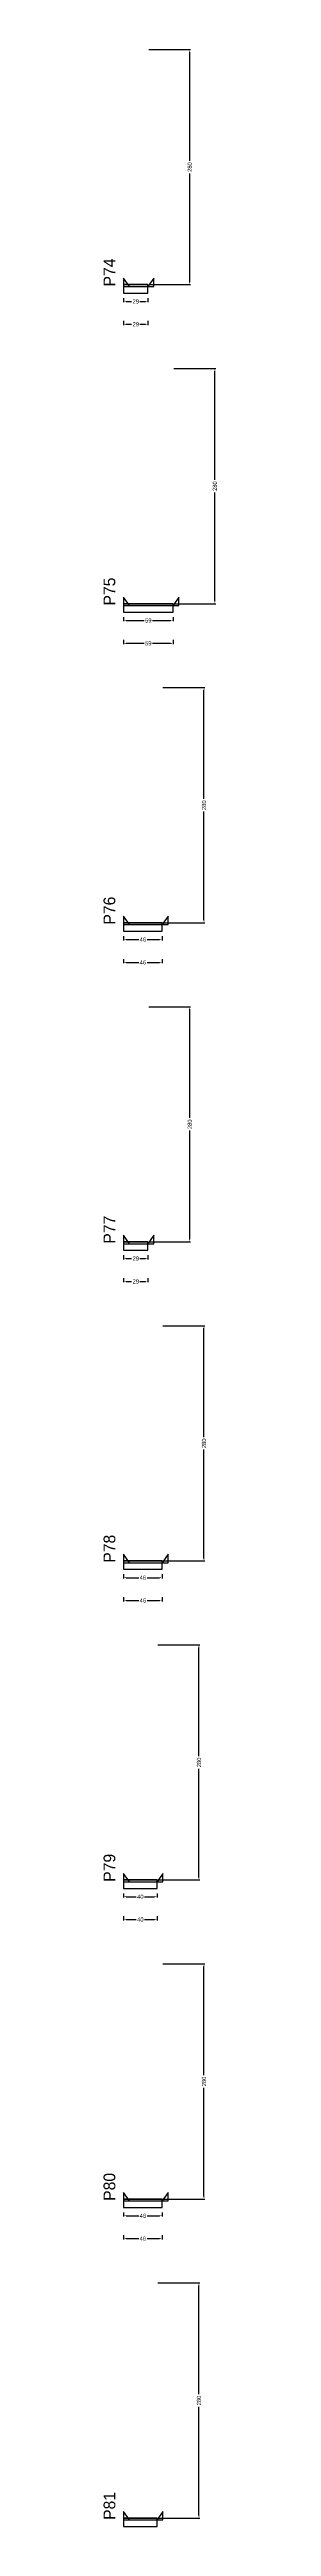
# Model space of a CAD drawing. Header units: centimetres. Extents: x -10500 to 4121, y -45226 to 295.
# Drawn here: x 3976 to 4112, y -14068 to -11118 of the extents above; entities that cross this region are included whole.
import ezdxf

# ---------------------------------------------------------------- set-up
doc = ezdxf.new("R2010")
doc.units = ezdxf.units.CM
for name, color, linetype in [('NOMENCLATURA', 7, 'Continuous'), ('SARR_2.2x10', 60, 'Continuous'), ('SARR_2.2x7', 40, 'Continuous')]:
    doc.layers.add(name, color=color, linetype=linetype)
doc.dimstyles.new('PAINEL-NOVA', dxfattribs={"dimtxt": 5, "dimasz": 3, "dimexe": 1, "dimexo": 1, "dimgap": 1, "dimtad": 1, "dimcen": 2.5, "dimazin": 3, "dimtfac": 1, "dimtmove": 0, "dimatfit": 3})

# ---------------------------------------------------------------- blocks, each defined once
blk = doc.blocks.new('_CLOSEDFILLED')
at = {"color": 0, "linetype": 'BYBLOCK'}
blk.add_solid([(-1, 0.16), (0, 0), (-1, -0.16)], dxfattribs=at)
blk = doc.blocks.new('*D801')
for p, q in [((4000, -11413.8), (4000, -11418.8)), ((4029, -11413.8), (4029, -11418.8)), ((4003, -11417.8), (4009.5, -11417.8)), ((4019.5, -11417.8), (4026, -11417.8))]:
    blk.add_line(p, q)
at = {"layer": 'Defpoints'}
for p in [(4000, -11412.8), (4029, -11412.8), (4000, -11417.8)]:
    blk.add_point(p, dxfattribs=at)
at = {"layer": 'SARR_2.2x10', "xscale": 3, "yscale": 3, "rotation": 180}
blk.add_blockref('_CLOSEDFILLED', (4000, -11417.8), dxfattribs=at)
at = {"layer": 'SARR_2.2x10', "xscale": 3, "yscale": 3}
blk.add_blockref('_CLOSEDFILLED', (4029, -11417.8), dxfattribs=at)
at = {"layer": 'SARR_2.2x10', "insert": (4014.5, -11417.8), "char_height": 5, "attachment_point": 5}
blk.add_mtext('29', dxfattribs=at)
blk = doc.blocks.new('*D802')
for p, q in [((4030, -11117.8), (4080, -11117.8)), ((4079, -11250.3), (4079, -11120.8)), ((4079, -11394.8), (4079, -11265.3)), ((4030, -11397.8), (4080, -11397.8))]:
    blk.add_line(p, q)
at = {"layer": 'Defpoints'}
for p in [(4029, -11117.8), (4029, -11397.8), (4079, -11397.8)]:
    blk.add_point(p, dxfattribs=at)
at = {"layer": 'SARR_2.2x10', "xscale": 3, "yscale": 3}
for p, rotation in [((4079, -11117.8), 90), ((4079, -11397.8), 270)]:
    blk.add_blockref('_CLOSEDFILLED', p, dxfattribs=dict(at, rotation=rotation))
at = {"layer": 'SARR_2.2x10', "insert": (4079, -11257.8), "char_height": 5, "attachment_point": 5, "rotation": 90}
blk.add_mtext('280', dxfattribs=at)
blk = doc.blocks.new('*D803')
for p, q in [((4030, -11117.8), (4080, -11117.8)), ((4079, -11250.3), (4079, -11120.8)), ((4079, -11394.8), (4079, -11265.3)), ((4030, -11397.8), (4080, -11397.8))]:
    blk.add_line(p, q)
at = {"layer": 'Defpoints'}
for p in [(4029, -11117.8), (4029, -11397.8), (4079, -11397.8)]:
    blk.add_point(p, dxfattribs=at)
at = {"layer": 'SARR_2.2x10', "xscale": 3, "yscale": 3}
for p, rotation in [((4079, -11117.8), 90), ((4079, -11397.8), 270)]:
    blk.add_blockref('_CLOSEDFILLED', p, dxfattribs=dict(at, rotation=rotation))
at = {"layer": 'SARR_2.2x10', "insert": (4079, -11257.8), "char_height": 5, "attachment_point": 5, "rotation": 90}
blk.add_mtext('280', dxfattribs=at)
blk = doc.blocks.new('*D804')
for p, q in [((4030, -11117.8), (4080, -11117.8)), ((4079, -11250.3), (4079, -11120.8)), ((4079, -11394.8), (4079, -11265.3)), ((4030, -11397.8), (4080, -11397.8))]:
    blk.add_line(p, q)
at = {"layer": 'Defpoints'}
for p in [(4029, -11117.8), (4029, -11397.8), (4079, -11397.8)]:
    blk.add_point(p, dxfattribs=at)
at = {"layer": 'SARR_2.2x10', "xscale": 3, "yscale": 3}
for p, rotation in [((4079, -11117.8), 90), ((4079, -11397.8), 270)]:
    blk.add_blockref('_CLOSEDFILLED', p, dxfattribs=dict(at, rotation=rotation))
at = {"layer": 'SARR_2.2x10', "insert": (4079, -11257.8), "char_height": 5, "attachment_point": 5, "rotation": 90}
blk.add_mtext('280', dxfattribs=at)
blk = doc.blocks.new('*D805')
for p, q in [((4030, -11117.8), (4080, -11117.8)), ((4079, -11250.3), (4079, -11120.8)), ((4079, -11394.8), (4079, -11265.3)), ((4030, -11397.8), (4080, -11397.8))]:
    blk.add_line(p, q)
at = {"layer": 'Defpoints'}
for p in [(4029, -11117.8), (4029, -11397.8), (4079, -11397.8)]:
    blk.add_point(p, dxfattribs=at)
at = {"layer": 'SARR_2.2x10', "xscale": 3, "yscale": 3}
for p, rotation in [((4079, -11117.8), 90), ((4079, -11397.8), 270)]:
    blk.add_blockref('_CLOSEDFILLED', p, dxfattribs=dict(at, rotation=rotation))
at = {"layer": 'SARR_2.2x10', "insert": (4079, -11257.8), "char_height": 5, "attachment_point": 5, "rotation": 90}
blk.add_mtext('280', dxfattribs=at)
blk = doc.blocks.new('*D806')
for p, q in [((4000, -11441), (4000, -11446)), ((4003, -11445), (4009.5, -11445)), ((4019.5, -11445), (4026, -11445)), ((4029, -11441), (4029, -11446))]:
    blk.add_line(p, q)
at = {"layer": 'Defpoints'}
for p in [(4000, -11440), (4000, -11445), (4029, -11440)]:
    blk.add_point(p, dxfattribs=at)
at = {"layer": 'SARR_2.2x10', "xscale": 3, "yscale": 3, "rotation": 180}
blk.add_blockref('_CLOSEDFILLED', (4000, -11445), dxfattribs=at)
at = {"layer": 'SARR_2.2x10', "xscale": 3, "yscale": 3}
blk.add_blockref('_CLOSEDFILLED', (4029, -11445), dxfattribs=at)
at = {"layer": 'SARR_2.2x10', "insert": (4014.5, -11445), "char_height": 5, "attachment_point": 5}
blk.add_mtext('29', dxfattribs=at)
blk = doc.blocks.new('GRA-E')
at = {"layer": 'SARR_2.2x7'}
blk.add_lwpolyline([(0, 0), (7, 0), (0, 10)], close=True, dxfattribs=at)
blk = doc.blocks.new('GRA-D')
at = {"layer": 'SARR_2.2x7'}
blk.add_lwpolyline([(0, 0), (7, 0), (7, 10)], close=True, dxfattribs=at)
blk = doc.blocks.new('*D827')
for p, q in [((4000, -11793.8), (4000, -11798.8)), ((4003, -11797.8), (4024.5, -11797.8)), ((4034.5, -11797.8), (4056, -11797.8)), ((4059, -11793.8), (4059, -11798.8))]:
    blk.add_line(p, q)
at = {"layer": 'Defpoints'}
for p in [(4000, -11792.8), (4000, -11797.8), (4059, -11792.8)]:
    blk.add_point(p, dxfattribs=at)
at = {"layer": 'SARR_2.2x10', "xscale": 3, "yscale": 3, "rotation": 180}
blk.add_blockref('_CLOSEDFILLED', (4000, -11797.8), dxfattribs=at)
at = {"layer": 'SARR_2.2x10', "xscale": 3, "yscale": 3}
blk.add_blockref('_CLOSEDFILLED', (4059, -11797.8), dxfattribs=at)
at = {"layer": 'SARR_2.2x10', "insert": (4029.5, -11797.8), "char_height": 5, "attachment_point": 5}
blk.add_mtext('59', dxfattribs=at)
blk = doc.blocks.new('*D828')
for p, q in [((4060, -11497.8), (4110, -11497.8)), ((4109, -11630.3), (4109, -11500.8)), ((4109, -11774.8), (4109, -11645.3)), ((4060, -11777.8), (4110, -11777.8))]:
    blk.add_line(p, q)
at = {"layer": 'Defpoints'}
for p in [(4059, -11497.8), (4059, -11777.8), (4109, -11777.8)]:
    blk.add_point(p, dxfattribs=at)
at = {"layer": 'SARR_2.2x10', "xscale": 3, "yscale": 3}
for p, rotation in [((4109, -11497.8), 90), ((4109, -11777.8), 270)]:
    blk.add_blockref('_CLOSEDFILLED', p, dxfattribs=dict(at, rotation=rotation))
at = {"layer": 'SARR_2.2x10', "insert": (4109, -11637.8), "char_height": 5, "attachment_point": 5, "rotation": 90}
blk.add_mtext('280', dxfattribs=at)
blk = doc.blocks.new('*D829')
for p, q in [((4060, -11497.8), (4110, -11497.8)), ((4109, -11630.3), (4109, -11500.8)), ((4109, -11774.8), (4109, -11645.3)), ((4060, -11777.8), (4110, -11777.8))]:
    blk.add_line(p, q)
at = {"layer": 'Defpoints'}
for p in [(4059, -11497.8), (4059, -11777.8), (4109, -11777.8)]:
    blk.add_point(p, dxfattribs=at)
at = {"layer": 'SARR_2.2x10', "xscale": 3, "yscale": 3}
for p, rotation in [((4109, -11497.8), 90), ((4109, -11777.8), 270)]:
    blk.add_blockref('_CLOSEDFILLED', p, dxfattribs=dict(at, rotation=rotation))
at = {"layer": 'SARR_2.2x10', "insert": (4109, -11637.8), "char_height": 5, "attachment_point": 5, "rotation": 90}
blk.add_mtext('280', dxfattribs=at)
blk = doc.blocks.new('*D830')
for p, q in [((4060, -11497.8), (4110, -11497.8)), ((4109, -11630.3), (4109, -11500.8)), ((4109, -11774.8), (4109, -11645.3)), ((4060, -11777.8), (4110, -11777.8))]:
    blk.add_line(p, q)
at = {"layer": 'Defpoints'}
for p in [(4059, -11497.8), (4059, -11777.8), (4109, -11777.8)]:
    blk.add_point(p, dxfattribs=at)
at = {"layer": 'SARR_2.2x10', "xscale": 3, "yscale": 3}
for p, rotation in [((4109, -11497.8), 90), ((4109, -11777.8), 270)]:
    blk.add_blockref('_CLOSEDFILLED', p, dxfattribs=dict(at, rotation=rotation))
at = {"layer": 'SARR_2.2x10', "insert": (4109, -11637.8), "char_height": 5, "attachment_point": 5, "rotation": 90}
blk.add_mtext('280', dxfattribs=at)
blk = doc.blocks.new('*D831')
for p, q in [((4060, -11497.8), (4110, -11497.8)), ((4109, -11630.3), (4109, -11500.8)), ((4109, -11774.8), (4109, -11645.3)), ((4060, -11777.8), (4110, -11777.8))]:
    blk.add_line(p, q)
at = {"layer": 'Defpoints'}
for p in [(4059, -11497.8), (4059, -11777.8), (4109, -11777.8)]:
    blk.add_point(p, dxfattribs=at)
at = {"layer": 'SARR_2.2x10', "xscale": 3, "yscale": 3}
for p, rotation in [((4109, -11497.8), 90), ((4109, -11777.8), 270)]:
    blk.add_blockref('_CLOSEDFILLED', p, dxfattribs=dict(at, rotation=rotation))
at = {"layer": 'SARR_2.2x10', "insert": (4109, -11637.8), "char_height": 5, "attachment_point": 5, "rotation": 90}
blk.add_mtext('280', dxfattribs=at)
blk = doc.blocks.new('*D832')
for p, q in [((4000, -11821), (4000, -11826)), ((4003, -11825), (4024.5, -11825)), ((4034.5, -11825), (4056, -11825)), ((4059, -11821), (4059, -11826))]:
    blk.add_line(p, q)
at = {"layer": 'Defpoints'}
for p in [(4000, -11820), (4000, -11825), (4059, -11820)]:
    blk.add_point(p, dxfattribs=at)
at = {"layer": 'SARR_2.2x10', "xscale": 3, "yscale": 3, "rotation": 180}
blk.add_blockref('_CLOSEDFILLED', (4000, -11825), dxfattribs=at)
at = {"layer": 'SARR_2.2x10', "xscale": 3, "yscale": 3}
blk.add_blockref('_CLOSEDFILLED', (4059, -11825), dxfattribs=at)
at = {"layer": 'SARR_2.2x10', "insert": (4029.5, -11825), "char_height": 5, "attachment_point": 5}
blk.add_mtext('59', dxfattribs=at)
blk = doc.blocks.new('*D853')
for p, q in [((4000, -12173.8), (4000, -12178.8)), ((4003, -12177.8), (4018, -12177.8)), ((4028, -12177.8), (4043, -12177.8)), ((4046, -12173.8), (4046, -12178.8))]:
    blk.add_line(p, q)
at = {"layer": 'Defpoints'}
for p in [(4000, -12172.8), (4000, -12177.8), (4046, -12172.8)]:
    blk.add_point(p, dxfattribs=at)
at = {"layer": 'SARR_2.2x10', "xscale": 3, "yscale": 3, "rotation": 180}
blk.add_blockref('_CLOSEDFILLED', (4000, -12177.8), dxfattribs=at)
at = {"layer": 'SARR_2.2x10', "xscale": 3, "yscale": 3}
blk.add_blockref('_CLOSEDFILLED', (4046, -12177.8), dxfattribs=at)
at = {"layer": 'SARR_2.2x10', "insert": (4023, -12177.8), "char_height": 5, "attachment_point": 5}
blk.add_mtext('46', dxfattribs=at)
blk = doc.blocks.new('*D854')
for p, q in [((4047, -11877.8), (4097, -11877.8)), ((4096, -12010.3), (4096, -11880.8)), ((4096, -12154.8), (4096, -12025.3)), ((4047, -12157.8), (4097, -12157.8))]:
    blk.add_line(p, q)
at = {"layer": 'Defpoints'}
for p in [(4046, -11877.8), (4046, -12157.8), (4096, -12157.8)]:
    blk.add_point(p, dxfattribs=at)
at = {"layer": 'SARR_2.2x10', "xscale": 3, "yscale": 3}
for p, rotation in [((4096, -11877.8), 90), ((4096, -12157.8), 270)]:
    blk.add_blockref('_CLOSEDFILLED', p, dxfattribs=dict(at, rotation=rotation))
at = {"layer": 'SARR_2.2x10', "insert": (4096, -12017.8), "char_height": 5, "attachment_point": 5, "rotation": 90}
blk.add_mtext('280', dxfattribs=at)
blk = doc.blocks.new('*D855')
for p, q in [((4047, -11877.8), (4097, -11877.8)), ((4096, -12010.3), (4096, -11880.8)), ((4096, -12154.8), (4096, -12025.3)), ((4047, -12157.8), (4097, -12157.8))]:
    blk.add_line(p, q)
at = {"layer": 'Defpoints'}
for p in [(4046, -11877.8), (4046, -12157.8), (4096, -12157.8)]:
    blk.add_point(p, dxfattribs=at)
at = {"layer": 'SARR_2.2x10', "xscale": 3, "yscale": 3}
for p, rotation in [((4096, -11877.8), 90), ((4096, -12157.8), 270)]:
    blk.add_blockref('_CLOSEDFILLED', p, dxfattribs=dict(at, rotation=rotation))
at = {"layer": 'SARR_2.2x10', "insert": (4096, -12017.8), "char_height": 5, "attachment_point": 5, "rotation": 90}
blk.add_mtext('280', dxfattribs=at)
blk = doc.blocks.new('*D856')
for p, q in [((4047, -11877.8), (4097, -11877.8)), ((4096, -12010.3), (4096, -11880.8)), ((4096, -12154.8), (4096, -12025.3)), ((4047, -12157.8), (4097, -12157.8))]:
    blk.add_line(p, q)
at = {"layer": 'Defpoints'}
for p in [(4046, -11877.8), (4046, -12157.8), (4096, -12157.8)]:
    blk.add_point(p, dxfattribs=at)
at = {"layer": 'SARR_2.2x10', "xscale": 3, "yscale": 3}
for p, rotation in [((4096, -11877.8), 90), ((4096, -12157.8), 270)]:
    blk.add_blockref('_CLOSEDFILLED', p, dxfattribs=dict(at, rotation=rotation))
at = {"layer": 'SARR_2.2x10', "insert": (4096, -12017.8), "char_height": 5, "attachment_point": 5, "rotation": 90}
blk.add_mtext('280', dxfattribs=at)
blk = doc.blocks.new('*D857')
for p, q in [((4047, -11877.8), (4097, -11877.8)), ((4096, -12010.3), (4096, -11880.8)), ((4096, -12154.8), (4096, -12025.3)), ((4047, -12157.8), (4097, -12157.8))]:
    blk.add_line(p, q)
at = {"layer": 'Defpoints'}
for p in [(4046, -11877.8), (4046, -12157.8), (4096, -12157.8)]:
    blk.add_point(p, dxfattribs=at)
at = {"layer": 'SARR_2.2x10', "xscale": 3, "yscale": 3}
for p, rotation in [((4096, -11877.8), 90), ((4096, -12157.8), 270)]:
    blk.add_blockref('_CLOSEDFILLED', p, dxfattribs=dict(at, rotation=rotation))
at = {"layer": 'SARR_2.2x10', "insert": (4096, -12017.8), "char_height": 5, "attachment_point": 5, "rotation": 90}
blk.add_mtext('280', dxfattribs=at)
blk = doc.blocks.new('*D858')
for p, q in [((4000, -12201), (4000, -12206)), ((4003, -12205), (4018, -12205)), ((4028, -12205), (4043, -12205)), ((4046, -12201), (4046, -12206))]:
    blk.add_line(p, q)
at = {"layer": 'Defpoints'}
for p in [(4000, -12200), (4000, -12205), (4046, -12200)]:
    blk.add_point(p, dxfattribs=at)
at = {"layer": 'SARR_2.2x10', "xscale": 3, "yscale": 3, "rotation": 180}
blk.add_blockref('_CLOSEDFILLED', (4000, -12205), dxfattribs=at)
at = {"layer": 'SARR_2.2x10', "xscale": 3, "yscale": 3}
blk.add_blockref('_CLOSEDFILLED', (4046, -12205), dxfattribs=at)
at = {"layer": 'SARR_2.2x10', "insert": (4023, -12205), "char_height": 5, "attachment_point": 5}
blk.add_mtext('46', dxfattribs=at)
blk = doc.blocks.new('*D879')
for p, q in [((4000, -12553.8), (4000, -12558.8)), ((4003, -12557.8), (4009.5, -12557.8)), ((4019.5, -12557.8), (4026, -12557.8)), ((4029, -12553.8), (4029, -12558.8))]:
    blk.add_line(p, q)
at = {"layer": 'Defpoints'}
for p in [(4000, -12552.8), (4000, -12557.8), (4029, -12552.8)]:
    blk.add_point(p, dxfattribs=at)
at = {"layer": 'SARR_2.2x10', "xscale": 3, "yscale": 3, "rotation": 180}
blk.add_blockref('_CLOSEDFILLED', (4000, -12557.8), dxfattribs=at)
at = {"layer": 'SARR_2.2x10', "xscale": 3, "yscale": 3}
blk.add_blockref('_CLOSEDFILLED', (4029, -12557.8), dxfattribs=at)
at = {"layer": 'SARR_2.2x10', "insert": (4014.5, -12557.8), "char_height": 5, "attachment_point": 5}
blk.add_mtext('29', dxfattribs=at)
blk = doc.blocks.new('*D880')
for p, q in [((4030, -12257.8), (4080, -12257.8)), ((4079, -12390.3), (4079, -12260.8)), ((4079, -12534.8), (4079, -12405.3)), ((4030, -12537.8), (4080, -12537.8))]:
    blk.add_line(p, q)
at = {"layer": 'Defpoints'}
for p in [(4029, -12257.8), (4029, -12537.8), (4079, -12537.8)]:
    blk.add_point(p, dxfattribs=at)
at = {"layer": 'SARR_2.2x10', "xscale": 3, "yscale": 3}
for p, rotation in [((4079, -12257.8), 90), ((4079, -12537.8), 270)]:
    blk.add_blockref('_CLOSEDFILLED', p, dxfattribs=dict(at, rotation=rotation))
at = {"layer": 'SARR_2.2x10', "insert": (4079, -12397.8), "char_height": 5, "attachment_point": 5, "rotation": 90}
blk.add_mtext('280', dxfattribs=at)
blk = doc.blocks.new('*D881')
for p, q in [((4030, -12257.8), (4080, -12257.8)), ((4079, -12390.3), (4079, -12260.8)), ((4079, -12534.8), (4079, -12405.3)), ((4030, -12537.8), (4080, -12537.8))]:
    blk.add_line(p, q)
at = {"layer": 'Defpoints'}
for p in [(4029, -12257.8), (4029, -12537.8), (4079, -12537.8)]:
    blk.add_point(p, dxfattribs=at)
at = {"layer": 'SARR_2.2x10', "xscale": 3, "yscale": 3}
for p, rotation in [((4079, -12257.8), 90), ((4079, -12537.8), 270)]:
    blk.add_blockref('_CLOSEDFILLED', p, dxfattribs=dict(at, rotation=rotation))
at = {"layer": 'SARR_2.2x10', "insert": (4079, -12397.8), "char_height": 5, "attachment_point": 5, "rotation": 90}
blk.add_mtext('280', dxfattribs=at)
blk = doc.blocks.new('*D882')
for p, q in [((4030, -12257.8), (4080, -12257.8)), ((4079, -12390.3), (4079, -12260.8)), ((4079, -12534.8), (4079, -12405.3)), ((4030, -12537.8), (4080, -12537.8))]:
    blk.add_line(p, q)
at = {"layer": 'Defpoints'}
for p in [(4029, -12257.8), (4029, -12537.8), (4079, -12537.8)]:
    blk.add_point(p, dxfattribs=at)
at = {"layer": 'SARR_2.2x10', "xscale": 3, "yscale": 3}
for p, rotation in [((4079, -12257.8), 90), ((4079, -12537.8), 270)]:
    blk.add_blockref('_CLOSEDFILLED', p, dxfattribs=dict(at, rotation=rotation))
at = {"layer": 'SARR_2.2x10', "insert": (4079, -12397.8), "char_height": 5, "attachment_point": 5, "rotation": 90}
blk.add_mtext('280', dxfattribs=at)
blk = doc.blocks.new('*D883')
for p, q in [((4030, -12257.8), (4080, -12257.8)), ((4079, -12390.3), (4079, -12260.8)), ((4079, -12534.8), (4079, -12405.3)), ((4030, -12537.8), (4080, -12537.8))]:
    blk.add_line(p, q)
at = {"layer": 'Defpoints'}
for p in [(4029, -12257.8), (4029, -12537.8), (4079, -12537.8)]:
    blk.add_point(p, dxfattribs=at)
at = {"layer": 'SARR_2.2x10', "xscale": 3, "yscale": 3}
for p, rotation in [((4079, -12257.8), 90), ((4079, -12537.8), 270)]:
    blk.add_blockref('_CLOSEDFILLED', p, dxfattribs=dict(at, rotation=rotation))
at = {"layer": 'SARR_2.2x10', "insert": (4079, -12397.8), "char_height": 5, "attachment_point": 5, "rotation": 90}
blk.add_mtext('280', dxfattribs=at)
blk = doc.blocks.new('*D884')
for p, q in [((4000, -12581), (4000, -12586)), ((4003, -12585), (4009.5, -12585)), ((4019.5, -12585), (4026, -12585)), ((4029, -12581), (4029, -12586))]:
    blk.add_line(p, q)
at = {"layer": 'Defpoints'}
for p in [(4000, -12580), (4000, -12585), (4029, -12580)]:
    blk.add_point(p, dxfattribs=at)
at = {"layer": 'SARR_2.2x10', "xscale": 3, "yscale": 3, "rotation": 180}
blk.add_blockref('_CLOSEDFILLED', (4000, -12585), dxfattribs=at)
at = {"layer": 'SARR_2.2x10', "xscale": 3, "yscale": 3}
blk.add_blockref('_CLOSEDFILLED', (4029, -12585), dxfattribs=at)
at = {"layer": 'SARR_2.2x10', "insert": (4014.5, -12585), "char_height": 5, "attachment_point": 5}
blk.add_mtext('29', dxfattribs=at)
blk = doc.blocks.new('*D905')
for p, q in [((4000, -12933.8), (4000, -12938.8)), ((4003, -12937.8), (4018, -12937.8)), ((4028, -12937.8), (4043, -12937.8)), ((4046, -12933.8), (4046, -12938.8))]:
    blk.add_line(p, q)
at = {"layer": 'Defpoints'}
for p in [(4000, -12932.8), (4000, -12937.8), (4046, -12932.8)]:
    blk.add_point(p, dxfattribs=at)
at = {"layer": 'SARR_2.2x10', "xscale": 3, "yscale": 3, "rotation": 180}
blk.add_blockref('_CLOSEDFILLED', (4000, -12937.8), dxfattribs=at)
at = {"layer": 'SARR_2.2x10', "xscale": 3, "yscale": 3}
blk.add_blockref('_CLOSEDFILLED', (4046, -12937.8), dxfattribs=at)
at = {"layer": 'SARR_2.2x10', "insert": (4023, -12937.8), "char_height": 5, "attachment_point": 5}
blk.add_mtext('46', dxfattribs=at)
blk = doc.blocks.new('*D906')
for p, q in [((4047, -12637.8), (4097, -12637.8)), ((4096, -12770.3), (4096, -12640.8)), ((4096, -12914.8), (4096, -12785.3)), ((4047, -12917.8), (4097, -12917.8))]:
    blk.add_line(p, q)
at = {"layer": 'Defpoints'}
for p in [(4046, -12637.8), (4046, -12917.8), (4096, -12917.8)]:
    blk.add_point(p, dxfattribs=at)
at = {"layer": 'SARR_2.2x10', "xscale": 3, "yscale": 3}
for p, rotation in [((4096, -12637.8), 90), ((4096, -12917.8), 270)]:
    blk.add_blockref('_CLOSEDFILLED', p, dxfattribs=dict(at, rotation=rotation))
at = {"layer": 'SARR_2.2x10', "insert": (4096, -12777.8), "char_height": 5, "attachment_point": 5, "rotation": 90}
blk.add_mtext('280', dxfattribs=at)
blk = doc.blocks.new('*D907')
for p, q in [((4047, -12637.8), (4097, -12637.8)), ((4096, -12770.3), (4096, -12640.8)), ((4096, -12914.8), (4096, -12785.3)), ((4047, -12917.8), (4097, -12917.8))]:
    blk.add_line(p, q)
at = {"layer": 'Defpoints'}
for p in [(4046, -12637.8), (4046, -12917.8), (4096, -12917.8)]:
    blk.add_point(p, dxfattribs=at)
at = {"layer": 'SARR_2.2x10', "xscale": 3, "yscale": 3}
for p, rotation in [((4096, -12637.8), 90), ((4096, -12917.8), 270)]:
    blk.add_blockref('_CLOSEDFILLED', p, dxfattribs=dict(at, rotation=rotation))
at = {"layer": 'SARR_2.2x10', "insert": (4096, -12777.8), "char_height": 5, "attachment_point": 5, "rotation": 90}
blk.add_mtext('280', dxfattribs=at)
blk = doc.blocks.new('*D908')
for p, q in [((4047, -12637.8), (4097, -12637.8)), ((4096, -12770.3), (4096, -12640.8)), ((4096, -12914.8), (4096, -12785.3)), ((4047, -12917.8), (4097, -12917.8))]:
    blk.add_line(p, q)
at = {"layer": 'Defpoints'}
for p in [(4046, -12637.8), (4046, -12917.8), (4096, -12917.8)]:
    blk.add_point(p, dxfattribs=at)
at = {"layer": 'SARR_2.2x10', "xscale": 3, "yscale": 3}
for p, rotation in [((4096, -12637.8), 90), ((4096, -12917.8), 270)]:
    blk.add_blockref('_CLOSEDFILLED', p, dxfattribs=dict(at, rotation=rotation))
at = {"layer": 'SARR_2.2x10', "insert": (4096, -12777.8), "char_height": 5, "attachment_point": 5, "rotation": 90}
blk.add_mtext('280', dxfattribs=at)
blk = doc.blocks.new('*D909')
for p, q in [((4047, -12637.8), (4097, -12637.8)), ((4096, -12770.3), (4096, -12640.8)), ((4096, -12914.8), (4096, -12785.3)), ((4047, -12917.8), (4097, -12917.8))]:
    blk.add_line(p, q)
at = {"layer": 'Defpoints'}
for p in [(4046, -12637.8), (4046, -12917.8), (4096, -12917.8)]:
    blk.add_point(p, dxfattribs=at)
at = {"layer": 'SARR_2.2x10', "xscale": 3, "yscale": 3}
for p, rotation in [((4096, -12637.8), 90), ((4096, -12917.8), 270)]:
    blk.add_blockref('_CLOSEDFILLED', p, dxfattribs=dict(at, rotation=rotation))
at = {"layer": 'SARR_2.2x10', "insert": (4096, -12777.8), "char_height": 5, "attachment_point": 5, "rotation": 90}
blk.add_mtext('280', dxfattribs=at)
blk = doc.blocks.new('*D910')
for p, q in [((4000, -12961), (4000, -12966)), ((4003, -12965), (4018, -12965)), ((4028, -12965), (4043, -12965)), ((4046, -12961), (4046, -12966))]:
    blk.add_line(p, q)
at = {"layer": 'Defpoints'}
for p in [(4000, -12960), (4000, -12965), (4046, -12960)]:
    blk.add_point(p, dxfattribs=at)
at = {"layer": 'SARR_2.2x10', "xscale": 3, "yscale": 3, "rotation": 180}
blk.add_blockref('_CLOSEDFILLED', (4000, -12965), dxfattribs=at)
at = {"layer": 'SARR_2.2x10', "xscale": 3, "yscale": 3}
blk.add_blockref('_CLOSEDFILLED', (4046, -12965), dxfattribs=at)
at = {"layer": 'SARR_2.2x10', "insert": (4023, -12965), "char_height": 5, "attachment_point": 5}
blk.add_mtext('46', dxfattribs=at)
blk = doc.blocks.new('*D931')
for p, q in [((4000, -13313.8), (4000, -13318.8)), ((4003, -13317.8), (4015, -13317.8)), ((4025, -13317.8), (4037, -13317.8)), ((4040, -13313.8), (4040, -13318.8))]:
    blk.add_line(p, q)
at = {"layer": 'Defpoints'}
for p in [(4000, -13312.8), (4000, -13317.8), (4040, -13312.8)]:
    blk.add_point(p, dxfattribs=at)
at = {"layer": 'SARR_2.2x10', "xscale": 3, "yscale": 3, "rotation": 180}
blk.add_blockref('_CLOSEDFILLED', (4000, -13317.8), dxfattribs=at)
at = {"layer": 'SARR_2.2x10', "xscale": 3, "yscale": 3}
blk.add_blockref('_CLOSEDFILLED', (4040, -13317.8), dxfattribs=at)
at = {"layer": 'SARR_2.2x10', "insert": (4020, -13317.8), "char_height": 5, "attachment_point": 5}
blk.add_mtext('40', dxfattribs=at)
blk = doc.blocks.new('*D932')
for p, q in [((4041, -13017.8), (4091, -13017.8)), ((4090, -13150.3), (4090, -13020.8)), ((4090, -13294.8), (4090, -13165.3)), ((4041, -13297.8), (4091, -13297.8))]:
    blk.add_line(p, q)
at = {"layer": 'Defpoints'}
for p in [(4040, -13017.8), (4040, -13297.8), (4090, -13297.8)]:
    blk.add_point(p, dxfattribs=at)
at = {"layer": 'SARR_2.2x10', "xscale": 3, "yscale": 3}
for p, rotation in [((4090, -13017.8), 90), ((4090, -13297.8), 270)]:
    blk.add_blockref('_CLOSEDFILLED', p, dxfattribs=dict(at, rotation=rotation))
at = {"layer": 'SARR_2.2x10', "insert": (4090, -13157.8), "char_height": 5, "attachment_point": 5, "rotation": 90}
blk.add_mtext('280', dxfattribs=at)
blk = doc.blocks.new('*D933')
for p, q in [((4041, -13017.8), (4091, -13017.8)), ((4090, -13150.3), (4090, -13020.8)), ((4090, -13294.8), (4090, -13165.3)), ((4041, -13297.8), (4091, -13297.8))]:
    blk.add_line(p, q)
at = {"layer": 'Defpoints'}
for p in [(4040, -13017.8), (4040, -13297.8), (4090, -13297.8)]:
    blk.add_point(p, dxfattribs=at)
at = {"layer": 'SARR_2.2x10', "xscale": 3, "yscale": 3}
for p, rotation in [((4090, -13017.8), 90), ((4090, -13297.8), 270)]:
    blk.add_blockref('_CLOSEDFILLED', p, dxfattribs=dict(at, rotation=rotation))
at = {"layer": 'SARR_2.2x10', "insert": (4090, -13157.8), "char_height": 5, "attachment_point": 5, "rotation": 90}
blk.add_mtext('280', dxfattribs=at)
blk = doc.blocks.new('*D934')
for p, q in [((4041, -13017.8), (4091, -13017.8)), ((4090, -13150.3), (4090, -13020.8)), ((4090, -13294.8), (4090, -13165.3)), ((4041, -13297.8), (4091, -13297.8))]:
    blk.add_line(p, q)
at = {"layer": 'Defpoints'}
for p in [(4040, -13017.8), (4040, -13297.8), (4090, -13297.8)]:
    blk.add_point(p, dxfattribs=at)
at = {"layer": 'SARR_2.2x10', "xscale": 3, "yscale": 3}
for p, rotation in [((4090, -13017.8), 90), ((4090, -13297.8), 270)]:
    blk.add_blockref('_CLOSEDFILLED', p, dxfattribs=dict(at, rotation=rotation))
at = {"layer": 'SARR_2.2x10', "insert": (4090, -13157.8), "char_height": 5, "attachment_point": 5, "rotation": 90}
blk.add_mtext('280', dxfattribs=at)
blk = doc.blocks.new('*D935')
for p, q in [((4041, -13017.8), (4091, -13017.8)), ((4090, -13150.3), (4090, -13020.8)), ((4090, -13294.8), (4090, -13165.3)), ((4041, -13297.8), (4091, -13297.8))]:
    blk.add_line(p, q)
at = {"layer": 'Defpoints'}
for p in [(4040, -13017.8), (4040, -13297.8), (4090, -13297.8)]:
    blk.add_point(p, dxfattribs=at)
at = {"layer": 'SARR_2.2x10', "xscale": 3, "yscale": 3}
for p, rotation in [((4090, -13017.8), 90), ((4090, -13297.8), 270)]:
    blk.add_blockref('_CLOSEDFILLED', p, dxfattribs=dict(at, rotation=rotation))
at = {"layer": 'SARR_2.2x10', "insert": (4090, -13157.8), "char_height": 5, "attachment_point": 5, "rotation": 90}
blk.add_mtext('280', dxfattribs=at)
blk = doc.blocks.new('*D936')
for p, q in [((4000, -13341), (4000, -13346)), ((4003, -13345), (4015, -13345)), ((4025, -13345), (4037, -13345)), ((4040, -13341), (4040, -13346))]:
    blk.add_line(p, q)
at = {"layer": 'Defpoints'}
for p in [(4000, -13340), (4000, -13345), (4040, -13340)]:
    blk.add_point(p, dxfattribs=at)
at = {"layer": 'SARR_2.2x10', "xscale": 3, "yscale": 3, "rotation": 180}
blk.add_blockref('_CLOSEDFILLED', (4000, -13345), dxfattribs=at)
at = {"layer": 'SARR_2.2x10', "xscale": 3, "yscale": 3}
blk.add_blockref('_CLOSEDFILLED', (4040, -13345), dxfattribs=at)
at = {"layer": 'SARR_2.2x10', "insert": (4020, -13345), "char_height": 5, "attachment_point": 5}
blk.add_mtext('40', dxfattribs=at)
blk = doc.blocks.new('*D957')
for p, q in [((4000, -13693.8), (4000, -13698.8)), ((4003, -13697.8), (4018, -13697.8)), ((4028, -13697.8), (4043, -13697.8)), ((4046, -13693.8), (4046, -13698.8))]:
    blk.add_line(p, q)
at = {"layer": 'Defpoints'}
for p in [(4000, -13692.8), (4000, -13697.8), (4046, -13692.8)]:
    blk.add_point(p, dxfattribs=at)
at = {"layer": 'SARR_2.2x10', "xscale": 3, "yscale": 3, "rotation": 180}
blk.add_blockref('_CLOSEDFILLED', (4000, -13697.8), dxfattribs=at)
at = {"layer": 'SARR_2.2x10', "xscale": 3, "yscale": 3}
blk.add_blockref('_CLOSEDFILLED', (4046, -13697.8), dxfattribs=at)
at = {"layer": 'SARR_2.2x10', "insert": (4023, -13697.8), "char_height": 5, "attachment_point": 5}
blk.add_mtext('46', dxfattribs=at)
blk = doc.blocks.new('*D958')
for p, q in [((4047, -13397.8), (4097, -13397.8)), ((4096, -13530.3), (4096, -13400.8)), ((4096, -13674.8), (4096, -13545.3)), ((4047, -13677.8), (4097, -13677.8))]:
    blk.add_line(p, q)
at = {"layer": 'Defpoints'}
for p in [(4046, -13397.8), (4046, -13677.8), (4096, -13677.8)]:
    blk.add_point(p, dxfattribs=at)
at = {"layer": 'SARR_2.2x10', "xscale": 3, "yscale": 3}
for p, rotation in [((4096, -13397.8), 90), ((4096, -13677.8), 270)]:
    blk.add_blockref('_CLOSEDFILLED', p, dxfattribs=dict(at, rotation=rotation))
at = {"layer": 'SARR_2.2x10', "insert": (4096, -13537.8), "char_height": 5, "attachment_point": 5, "rotation": 90}
blk.add_mtext('280', dxfattribs=at)
blk = doc.blocks.new('*D959')
for p, q in [((4047, -13397.8), (4097, -13397.8)), ((4096, -13530.3), (4096, -13400.8)), ((4096, -13674.8), (4096, -13545.3)), ((4047, -13677.8), (4097, -13677.8))]:
    blk.add_line(p, q)
at = {"layer": 'Defpoints'}
for p in [(4046, -13397.8), (4046, -13677.8), (4096, -13677.8)]:
    blk.add_point(p, dxfattribs=at)
at = {"layer": 'SARR_2.2x10', "xscale": 3, "yscale": 3}
for p, rotation in [((4096, -13397.8), 90), ((4096, -13677.8), 270)]:
    blk.add_blockref('_CLOSEDFILLED', p, dxfattribs=dict(at, rotation=rotation))
at = {"layer": 'SARR_2.2x10', "insert": (4096, -13537.8), "char_height": 5, "attachment_point": 5, "rotation": 90}
blk.add_mtext('280', dxfattribs=at)
blk = doc.blocks.new('*D960')
for p, q in [((4047, -13397.8), (4097, -13397.8)), ((4096, -13530.3), (4096, -13400.8)), ((4096, -13674.8), (4096, -13545.3)), ((4047, -13677.8), (4097, -13677.8))]:
    blk.add_line(p, q)
at = {"layer": 'Defpoints'}
for p in [(4046, -13397.8), (4046, -13677.8), (4096, -13677.8)]:
    blk.add_point(p, dxfattribs=at)
at = {"layer": 'SARR_2.2x10', "xscale": 3, "yscale": 3}
for p, rotation in [((4096, -13397.8), 90), ((4096, -13677.8), 270)]:
    blk.add_blockref('_CLOSEDFILLED', p, dxfattribs=dict(at, rotation=rotation))
at = {"layer": 'SARR_2.2x10', "insert": (4096, -13537.8), "char_height": 5, "attachment_point": 5, "rotation": 90}
blk.add_mtext('280', dxfattribs=at)
blk = doc.blocks.new('*D961')
for p, q in [((4047, -13397.8), (4097, -13397.8)), ((4096, -13530.3), (4096, -13400.8)), ((4096, -13674.8), (4096, -13545.3)), ((4047, -13677.8), (4097, -13677.8))]:
    blk.add_line(p, q)
at = {"layer": 'Defpoints'}
for p in [(4046, -13397.8), (4046, -13677.8), (4096, -13677.8)]:
    blk.add_point(p, dxfattribs=at)
at = {"layer": 'SARR_2.2x10', "xscale": 3, "yscale": 3}
for p, rotation in [((4096, -13397.8), 90), ((4096, -13677.8), 270)]:
    blk.add_blockref('_CLOSEDFILLED', p, dxfattribs=dict(at, rotation=rotation))
at = {"layer": 'SARR_2.2x10', "insert": (4096, -13537.8), "char_height": 5, "attachment_point": 5, "rotation": 90}
blk.add_mtext('280', dxfattribs=at)
blk = doc.blocks.new('*D962')
for p, q in [((4000, -13721), (4000, -13726)), ((4003, -13725), (4018, -13725)), ((4028, -13725), (4043, -13725)), ((4046, -13721), (4046, -13726))]:
    blk.add_line(p, q)
at = {"layer": 'Defpoints'}
for p in [(4000, -13720), (4000, -13725), (4046, -13720)]:
    blk.add_point(p, dxfattribs=at)
at = {"layer": 'SARR_2.2x10', "xscale": 3, "yscale": 3, "rotation": 180}
blk.add_blockref('_CLOSEDFILLED', (4000, -13725), dxfattribs=at)
at = {"layer": 'SARR_2.2x10', "xscale": 3, "yscale": 3}
blk.add_blockref('_CLOSEDFILLED', (4046, -13725), dxfattribs=at)
at = {"layer": 'SARR_2.2x10', "insert": (4023, -13725), "char_height": 5, "attachment_point": 5}
blk.add_mtext('46', dxfattribs=at)
blk = doc.blocks.new('*D984')
for p, q in [((4041, -13777.8), (4091, -13777.8)), ((4090, -13910.3), (4090, -13780.8)), ((4090, -14054.8), (4090, -13925.3)), ((4041, -14057.8), (4091, -14057.8))]:
    blk.add_line(p, q)
at = {"layer": 'Defpoints'}
for p in [(4040, -13777.8), (4040, -14057.8), (4090, -14057.8)]:
    blk.add_point(p, dxfattribs=at)
at = {"layer": 'SARR_2.2x10', "xscale": 3, "yscale": 3}
for p, rotation in [((4090, -13777.8), 90), ((4090, -14057.8), 270)]:
    blk.add_blockref('_CLOSEDFILLED', p, dxfattribs=dict(at, rotation=rotation))
at = {"layer": 'SARR_2.2x10', "insert": (4090, -13917.8), "char_height": 5, "attachment_point": 5, "rotation": 90}
blk.add_mtext('280', dxfattribs=at)
blk = doc.blocks.new('*D985')
for p, q in [((4041, -13777.8), (4091, -13777.8)), ((4090, -13910.3), (4090, -13780.8)), ((4090, -14054.8), (4090, -13925.3)), ((4041, -14057.8), (4091, -14057.8))]:
    blk.add_line(p, q)
at = {"layer": 'Defpoints'}
for p in [(4040, -13777.8), (4040, -14057.8), (4090, -14057.8)]:
    blk.add_point(p, dxfattribs=at)
at = {"layer": 'SARR_2.2x10', "xscale": 3, "yscale": 3}
for p, rotation in [((4090, -13777.8), 90), ((4090, -14057.8), 270)]:
    blk.add_blockref('_CLOSEDFILLED', p, dxfattribs=dict(at, rotation=rotation))
at = {"layer": 'SARR_2.2x10', "insert": (4090, -13917.8), "char_height": 5, "attachment_point": 5, "rotation": 90}
blk.add_mtext('280', dxfattribs=at)
blk = doc.blocks.new('*D986')
for p, q in [((4041, -13777.8), (4091, -13777.8)), ((4090, -13910.3), (4090, -13780.8)), ((4090, -14054.8), (4090, -13925.3)), ((4041, -14057.8), (4091, -14057.8))]:
    blk.add_line(p, q)
at = {"layer": 'Defpoints'}
for p in [(4040, -13777.8), (4040, -14057.8), (4090, -14057.8)]:
    blk.add_point(p, dxfattribs=at)
at = {"layer": 'SARR_2.2x10', "xscale": 3, "yscale": 3}
for p, rotation in [((4090, -13777.8), 90), ((4090, -14057.8), 270)]:
    blk.add_blockref('_CLOSEDFILLED', p, dxfattribs=dict(at, rotation=rotation))
at = {"layer": 'SARR_2.2x10', "insert": (4090, -13917.8), "char_height": 5, "attachment_point": 5, "rotation": 90}
blk.add_mtext('280', dxfattribs=at)
blk = doc.blocks.new('*D987')
for p, q in [((4041, -13777.8), (4091, -13777.8)), ((4090, -13910.3), (4090, -13780.8)), ((4090, -14054.8), (4090, -13925.3)), ((4041, -14057.8), (4091, -14057.8))]:
    blk.add_line(p, q)
at = {"layer": 'Defpoints'}
for p in [(4040, -13777.8), (4040, -14057.8), (4090, -14057.8)]:
    blk.add_point(p, dxfattribs=at)
at = {"layer": 'SARR_2.2x10', "xscale": 3, "yscale": 3}
for p, rotation in [((4090, -13777.8), 90), ((4090, -14057.8), 270)]:
    blk.add_blockref('_CLOSEDFILLED', p, dxfattribs=dict(at, rotation=rotation))
at = {"layer": 'SARR_2.2x10', "insert": (4090, -13917.8), "char_height": 5, "attachment_point": 5, "rotation": 90}
blk.add_mtext('280', dxfattribs=at)

msp = doc.modelspace()

# ---------------------------------------------------------------- linework, layer by layer
at = {"layer": 'SARR_2.2x10'}
for p, q in [((4029, -11397.8), (4000, -11397.8)), ((4000, -11397.8), (4000, -11407.8)), ((4000, -11407.8), (4029, -11407.8)), ((4029, -11407.8), (4029, -11397.8)), ((4059, -11777.8), (4000, -11777.8)), ((4000, -11777.8), (4000, -11787.8)), ((4000, -11787.8), (4059, -11787.8)), ((4059, -11787.8), (4059, -11777.8)), ((4046, -12157.8), (4000, -12157.8)), ((4000, -12157.8), (4000, -12167.8)), ((4000, -12167.8), (4046, -12167.8)), ((4046, -12167.8), (4046, -12157.8)), ((4029, -12537.8), (4000, -12537.8)), ((4000, -12537.8), (4000, -12547.8)), ((4000, -12547.8), (4029, -12547.8)), ((4029, -12547.8), (4029, -12537.8)), ((4046, -12917.8), (4000, -12917.8)), ((4000, -12917.8), (4000, -12927.8)), ((4046, -12927.8), (4046, -12917.8)), ((4000, -12927.8), (4046, -12927.8)), ((4040, -13297.8), (4000, -13297.8)), ((4000, -13297.8), (4000, -13307.8)), ((4040, -13307.8), (4040, -13297.8)), ((4000, -13307.8), (4040, -13307.8)), ((4046, -13677.8), (4000, -13677.8)), ((4000, -13677.8), (4000, -13687.8)), ((4000, -13687.8), (4046, -13687.8)), ((4046, -13687.8), (4046, -13677.8)), ((4040, -14057.8), (4000, -14057.8)), ((4000, -14057.8), (4000, -14067.8)), ((4000, -14067.8), (4040, -14067.8)), ((4040, -14067.8), (4040, -14057.8))]:
    msp.add_line(p, q, dxfattribs=at)
at = {"layer": 'SARR_2.2x7'}
for p, q in [((4029, -11397.8), (4000, -11397.8)), ((4000, -11397.8), (4000, -11400)), ((4000, -11397.8), (4007, -11397.8)), ((4000, -11397.8), (4007, -11397.8)), ((4000, -11397.8), (4007, -11397.8)), ((4000, -11397.8), (4007, -11397.8)), ((4000, -11400), (4029, -11400)), ((4007, -11397.8), (4029, -11397.8)), ((4007, -11397.8), (4029, -11397.8)), ((4007, -11397.8), (4029, -11397.8)), ((4007, -11397.8), (4029, -11397.8)), ((4029, -11400), (4029, -11397.8)), ((4059, -11777.8), (4000, -11777.8)), ((4000, -11777.8), (4000, -11780)), ((4000, -11777.8), (4007, -11777.8)), ((4000, -11777.8), (4007, -11777.8)), ((4000, -11777.8), (4007, -11777.8)), ((4000, -11777.8), (4007, -11777.8)), ((4000, -11780), (4059, -11780)), ((4007, -11777.8), (4059, -11777.8)), ((4007, -11777.8), (4059, -11777.8)), ((4007, -11777.8), (4059, -11777.8)), ((4007, -11777.8), (4059, -11777.8)), ((4059, -11780), (4059, -11777.8)), ((4046, -12157.8), (4000, -12157.8)), ((4000, -12157.8), (4000, -12160)), ((4000, -12157.8), (4007, -12157.8)), ((4000, -12157.8), (4007, -12157.8)), ((4000, -12157.8), (4007, -12157.8)), ((4000, -12157.8), (4007, -12157.8)), ((4000, -12160), (4046, -12160)), ((4007, -12157.8), (4046, -12157.8)), ((4007, -12157.8), (4046, -12157.8)), ((4007, -12157.8), (4046, -12157.8)), ((4007, -12157.8), (4046, -12157.8)), ((4046, -12160), (4046, -12157.8)), ((4029, -12537.8), (4000, -12537.8)), ((4000, -12537.8), (4000, -12540)), ((4000, -12537.8), (4007, -12537.8)), ((4000, -12537.8), (4007, -12537.8)), ((4000, -12537.8), (4007, -12537.8)), ((4000, -12537.8), (4007, -12537.8)), ((4000, -12540), (4029, -12540)), ((4007, -12537.8), (4029, -12537.8)), ((4007, -12537.8), (4029, -12537.8)), ((4007, -12537.8), (4029, -12537.8)), ((4007, -12537.8), (4029, -12537.8)), ((4029, -12540), (4029, -12537.8)), ((4046, -12917.8), (4000, -12917.8)), ((4000, -12917.8), (4000, -12920)), ((4000, -12917.8), (4007, -12917.8)), ((4000, -12917.8), (4007, -12917.8)), ((4000, -12917.8), (4007, -12917.8)), ((4000, -12917.8), (4007, -12917.8)), ((4000, -12920), (4046, -12920)), ((4007, -12917.8), (4046, -12917.8)), ((4007, -12917.8), (4046, -12917.8)), ((4007, -12917.8), (4046, -12917.8)), ((4007, -12917.8), (4046, -12917.8)), ((4046, -12920), (4046, -12917.8)), ((4040, -13297.8), (4000, -13297.8)), ((4000, -13297.8), (4000, -13300)), ((4000, -13297.8), (4007, -13297.8)), ((4000, -13297.8), (4007, -13297.8)), ((4000, -13297.8), (4007, -13297.8)), ((4000, -13297.8), (4007, -13297.8)), ((4000, -13300), (4040, -13300)), ((4007, -13297.8), (4040, -13297.8)), ((4007, -13297.8), (4040, -13297.8)), ((4007, -13297.8), (4040, -13297.8)), ((4007, -13297.8), (4040, -13297.8)), ((4040, -13300), (4040, -13297.8)), ((4046, -13677.8), (4000, -13677.8)), ((4000, -13677.8), (4000, -13680)), ((4000, -13677.8), (4007, -13677.8)), ((4000, -13677.8), (4007, -13677.8)), ((4000, -13677.8), (4007, -13677.8)), ((4000, -13677.8), (4007, -13677.8)), ((4000, -13680), (4046, -13680)), ((4007, -13677.8), (4046, -13677.8)), ((4007, -13677.8), (4046, -13677.8)), ((4007, -13677.8), (4046, -13677.8)), ((4007, -13677.8), (4046, -13677.8)), ((4046, -13680), (4046, -13677.8)), ((4040, -14057.8), (4000, -14057.8)), ((4000, -14057.8), (4000, -14060)), ((4000, -14057.8), (4007, -14057.8)), ((4000, -14057.8), (4007, -14057.8)), ((4000, -14057.8), (4007, -14057.8)), ((4000, -14057.8), (4007, -14057.8)), ((4000, -14060), (4040, -14060)), ((4007, -14057.8), (4040, -14057.8)), ((4007, -14057.8), (4040, -14057.8)), ((4007, -14057.8), (4040, -14057.8)), ((4007, -14057.8), (4040, -14057.8)), ((4040, -14060), (4040, -14057.8))]:
    msp.add_line(p, q, dxfattribs=at)

# ---------------------------------------------------------------- block references
for name, p in [('GRA-E', (4000, -11400)), ('GRA-D', (4029, -11400)), ('GRA-E', (4000, -11780)), ('GRA-D', (4059, -11780)), ('GRA-E', (4000, -12160)), ('GRA-D', (4046, -12160)), ('GRA-E', (4000, -12540)), ('GRA-D', (4029, -12540)), ('GRA-E', (4000, -12920)), ('GRA-D', (4046, -12920)), ('GRA-E', (4000, -13300)), ('GRA-D', (4040, -13300)), ('GRA-E', (4000, -13680)), ('GRA-D', (4046, -13680)), ('GRA-E', (4000, -14060)), ('GRA-D', (4040, -14060))]:
    msp.add_blockref(name, p, dxfattribs=at)

# ---------------------------------------------------------------- texts
at = {"layer": 'NOMENCLATURA'}
for s, p in [('P74', (3990, -11400)), ('P75', (3990, -11780)), ('P76', (3990, -12160)), ('P77', (3990, -12540)), ('P78', (3990, -12920)), ('P79', (3990, -13300)), ('P80', (3990, -13680)), ('P81', (3990, -14060))]:
    msp.add_text(s, height=14, rotation=90, dxfattribs=at).set_placement(p)

# ---------------------------------------------------------------- dimensions: what is measured, and where the dimension line sits
at = {"layer": 'SARR_2.2x10'}
for base, p1, p2, picture, middle in [((4079, -11397.8), (4029, -11397.8), (4029, -11117.8), '*D802', (4079, -11257.8)), ((4079, -11397.8), (4029, -11397.8), (4029, -11117.8), '*D803', (4079, -11257.8)), ((4079, -11397.8), (4029, -11397.8), (4029, -11117.8), '*D804', (4079, -11257.8)), ((4079, -11397.8), (4029, -11397.8), (4029, -11117.8), '*D805', (4079, -11257.8)), ((4109, -11777.8), (4059, -11777.8), (4059, -11497.8), '*D828', (4109, -11637.8)), ((4109, -11777.8), (4059, -11777.8), (4059, -11497.8), '*D829', (4109, -11637.8)), ((4109, -11777.8), (4059, -11777.8), (4059, -11497.8), '*D830', (4109, -11637.8)), ((4109, -11777.8), (4059, -11777.8), (4059, -11497.8), '*D831', (4109, -11637.8)), ((4096, -12157.8), (4046, -12157.8), (4046, -11877.8), '*D854', (4096, -12017.8)), ((4096, -12157.8), (4046, -12157.8), (4046, -11877.8), '*D855', (4096, -12017.8)), ((4096, -12157.8), (4046, -12157.8), (4046, -11877.8), '*D856', (4096, -12017.8)), ((4096, -12157.8), (4046, -12157.8), (4046, -11877.8), '*D857', (4096, -12017.8)), ((4079, -12537.8), (4029, -12537.8), (4029, -12257.8), '*D880', (4079, -12397.8)), ((4079, -12537.8), (4029, -12537.8), (4029, -12257.8), '*D881', (4079, -12397.8)), ((4079, -12537.8), (4029, -12537.8), (4029, -12257.8), '*D882', (4079, -12397.8)), ((4079, -12537.8), (4029, -12537.8), (4029, -12257.8), '*D883', (4079, -12397.8)), ((4096, -12917.8), (4046, -12917.8), (4046, -12637.8), '*D906', (4096, -12777.8)), ((4096, -12917.8), (4046, -12917.8), (4046, -12637.8), '*D907', (4096, -12777.8)), ((4096, -12917.8), (4046, -12917.8), (4046, -12637.8), '*D908', (4096, -12777.8)), ((4096, -12917.8), (4046, -12917.8), (4046, -12637.8), '*D909', (4096, -12777.8)), ((4090, -13297.8), (4040, -13297.8), (4040, -13017.8), '*D932', (4090, -13157.8)), ((4090, -13297.8), (4040, -13297.8), (4040, -13017.8), '*D933', (4090, -13157.8)), ((4090, -13297.8), (4040, -13297.8), (4040, -13017.8), '*D934', (4090, -13157.8)), ((4090, -13297.8), (4040, -13297.8), (4040, -13017.8), '*D935', (4090, -13157.8)), ((4096, -13677.8), (4046, -13677.8), (4046, -13397.8), '*D958', (4096, -13537.8)), ((4096, -13677.8), (4046, -13677.8), (4046, -13397.8), '*D959', (4096, -13537.8)), ((4096, -13677.8), (4046, -13677.8), (4046, -13397.8), '*D960', (4096, -13537.8)), ((4096, -13677.8), (4046, -13677.8), (4046, -13397.8), '*D961', (4096, -13537.8)), ((4090, -14057.8), (4040, -14057.8), (4040, -13777.8), '*D984', (4090, -13917.8)), ((4090, -14057.8), (4040, -14057.8), (4040, -13777.8), '*D985', (4090, -13917.8)), ((4090, -14057.8), (4040, -14057.8), (4040, -13777.8), '*D986', (4090, -13917.8)), ((4090, -14057.8), (4040, -14057.8), (4040, -13777.8), '*D987', (4090, -13917.8))]:
    dim = msp.add_linear_dim(base=base, p1=p1, p2=p2, angle=90, dimstyle='PAINEL-NOVA', dxfattribs=at)
    dim.commit()
    dim.dimension.update_dxf_attribs({"geometry": picture, "text_midpoint": middle})
for base, p1, p2, picture, middle in [((4000, -11417.8), (4000, -11412.8), (4029, -11412.8), '*D801', (4014.5, -11417.8)), ((4000, -11445), (4000, -11440), (4029, -11440), '*D806', (4014.5, -11445)), ((4000, -11797.8), (4000, -11792.8), (4059, -11792.8), '*D827', (4029.5, -11797.8)), ((4000, -11825), (4000, -11820), (4059, -11820), '*D832', (4029.5, -11825)), ((4000, -12177.8), (4000, -12172.8), (4046, -12172.8), '*D853', (4023, -12177.8)), ((4000, -12205), (4000, -12200), (4046, -12200), '*D858', (4023, -12205)), ((4000, -12557.8), (4000, -12552.8), (4029, -12552.8), '*D879', (4014.5, -12557.8)), ((4000, -12585), (4000, -12580), (4029, -12580), '*D884', (4014.5, -12585)), ((4000, -12937.8), (4000, -12932.8), (4046, -12932.8), '*D905', (4023, -12937.8)), ((4000, -12965), (4000, -12960), (4046, -12960), '*D910', (4023, -12965)), ((4000, -13317.8), (4000, -13312.8), (4040, -13312.8), '*D931', (4020, -13317.8)), ((4000, -13345), (4000, -13340), (4040, -13340), '*D936', (4020, -13345)), ((4000, -13697.8), (4000, -13692.8), (4046, -13692.8), '*D957', (4023, -13697.8)), ((4000, -13725), (4000, -13720), (4046, -13720), '*D962', (4023, -13725))]:
    dim = msp.add_linear_dim(base=base, p1=p1, p2=p2, dimstyle='PAINEL-NOVA', dxfattribs=at)
    dim.commit()
    dim.dimension.update_dxf_attribs({"geometry": picture, "text_midpoint": middle})

doc.saveas('drawing.dxf')
